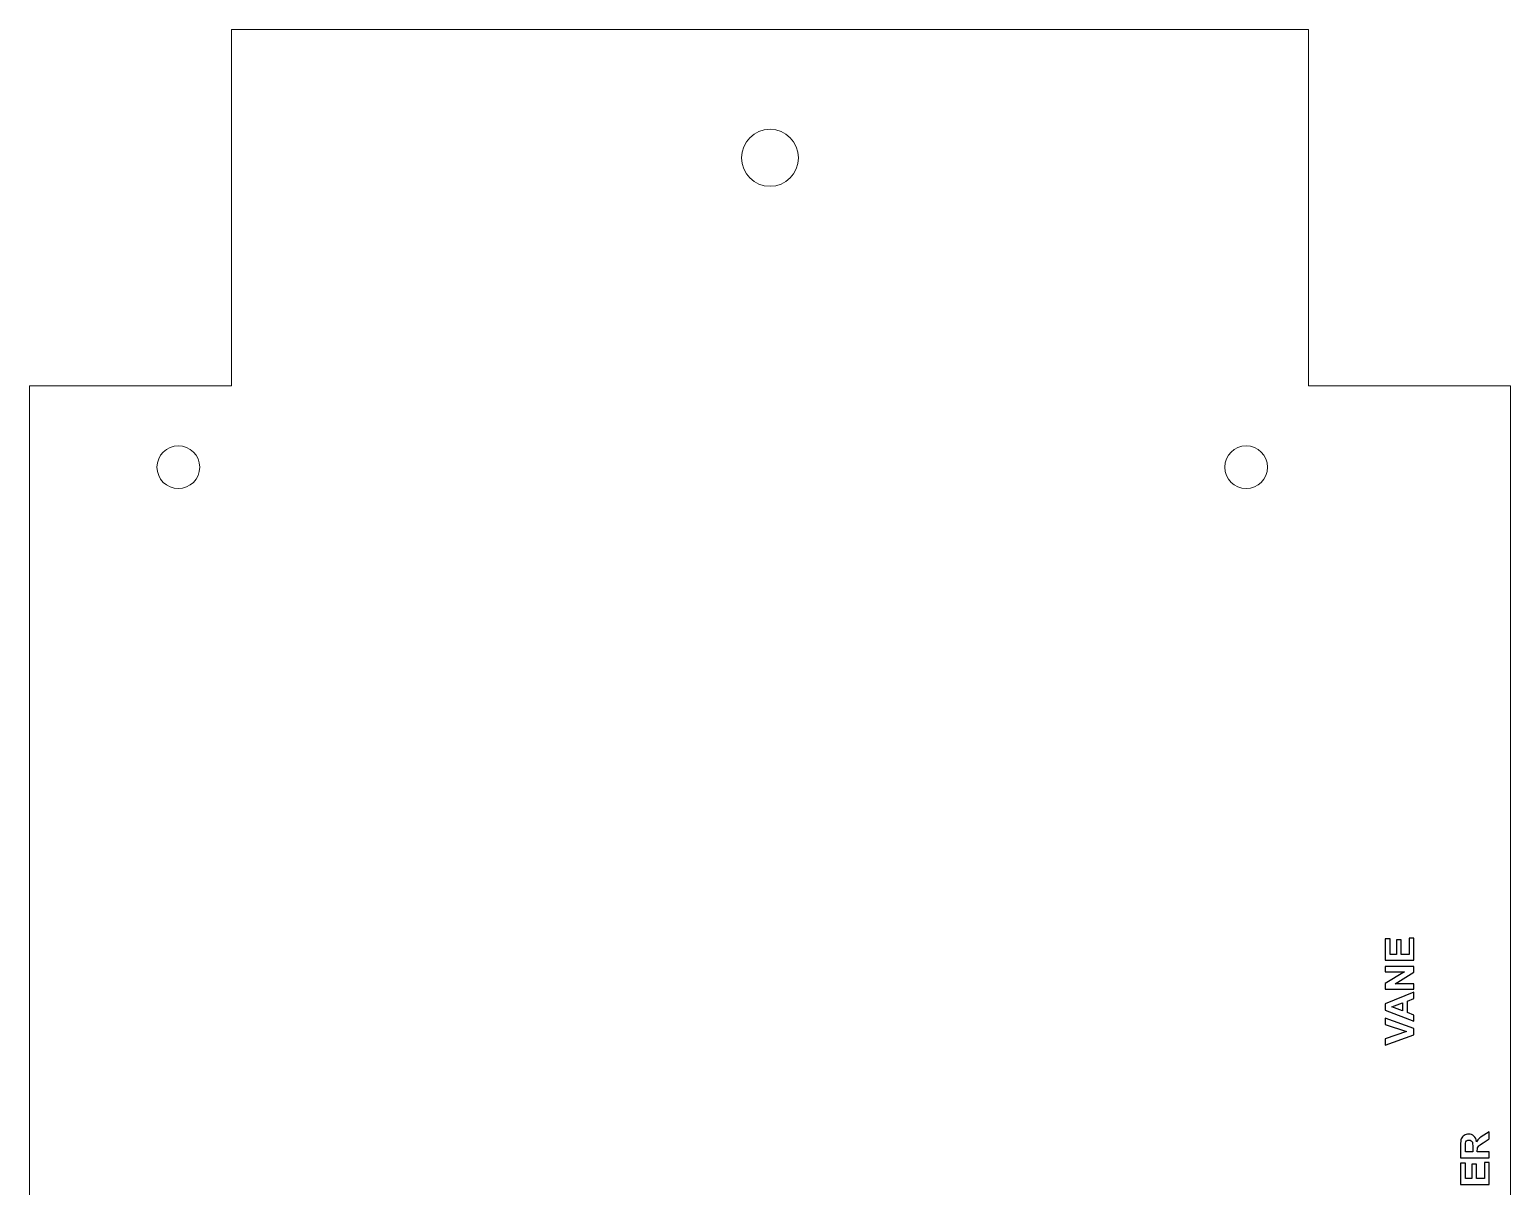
# Model space of a CAD drawing. Header units: millimetres. Extents: x -69 to 35, y -65 to 105.
# Drawn here: x -69.4 to 34.6, y 24.3 to 105.5 of the extents above; entities that cross this region are included whole.
import ezdxf

# ---------------------------------------------------------------- set-up
doc = ezdxf.new("R2010")
doc.units = ezdxf.units.MM
doc.header["$MEASUREMENT"] = 0
doc.layers.add('Layer 1', color=7, linetype='Continuous')

msp = doc.modelspace()

# ---------------------------------------------------------------- linework, layer by layer
at = {"layer": 'Layer 1', "color": 250, "lineweight": 20}
for centre, major_axis in [((-17.438, 96.4983), (0, 2)), ((-58.992, 74.7734), (0, 1.5)), ((16.0081, 74.7734), (0, 1.5))]:
    msp.add_ellipse(centre, major_axis=major_axis, ratio=1, dxfattribs=at)
msp.add_open_spline([(20.3802, 80.4983), (20.3802, 80.4983), (34.562, 80.4983), (34.562, 80.4983), (34.562, 80.4983), (34.562, 80.4983), (34.562, -39.5017), (34.562, -39.5017), (34.562, -39.5017), (34.562, -39.5017), (20.3802, -39.5017), (20.3802, -39.5017), (20.3802, -39.5017), (20.3802, -39.5017), (20.3802, -64.5017), (20.3802, -64.5017), (20.3802, -64.5017), (20.3802, -64.5017), (-55.2562, -64.5017), (-55.2562, -64.5017), (-55.2562, -64.5017), (-55.2562, -64.5017), (-55.2562, -39.5017), (-55.2562, -39.5017), (-55.2562, -39.5017), (-55.2562, -39.5017), (-69.438, -39.5017), (-69.438, -39.5017), (-69.438, -39.5017), (-69.438, -39.5017), (-69.438, 80.4983), (-69.438, 80.4983), (-69.438, 80.4983), (-69.438, 80.4983), (-55.2562, 80.4983), (-55.2562, 80.4983), (-55.2562, 80.4983), (-55.2562, 80.4983), (-55.2562, 105.4983), (-55.2562, 105.4983), (-55.2562, 105.4983), (-55.2562, 105.4983), (20.3802, 105.4983), (20.3802, 105.4983), (20.3802, 105.4983), (20.3802, 105.4983), (20.3802, 80.4983), (20.3802, 80.4983)], degree=3, knots=[0, 0, 0, 0, 0.07692308, 0.07692308, 0.07692308, 0.07692308, 0.15384615, 0.15384615, 0.15384615, 0.15384615, 0.23076923, 0.23076923, 0.23076923, 0.23076923, 0.30769231, 0.30769231, 0.30769231, 0.30769231, 0.38461538, 0.38461538, 0.38461538, 0.38461538, 0.46153846, 0.46153846, 0.46153846, 0.46153846, 0.53846154, 0.53846154, 0.53846154, 0.53846154, 0.61538462, 0.61538462, 0.61538462, 0.61538462, 0.69230769, 0.69230769, 0.69230769, 0.69230769, 0.76923077, 0.76923077, 0.76923077, 0.76923077, 0.84615385, 0.84615385, 0.84615385, 0.84615385, 1, 1, 1, 1], dxfattribs=at)
at = {"layer": 'Layer 1', "color": 250}
for points, knots in [([(27.7912, 40.1642), (27.7912, 40.1642), (25.7705, 40.1642), (25.7705, 40.1642), (25.7705, 40.1642), (25.7705, 40.1642), (25.7705, 41.66), (25.7705, 41.66), (25.7705, 41.66), (25.7705, 41.66), (26.112, 41.66), (26.112, 41.66), (26.112, 41.66), (26.112, 41.66), (26.112, 40.5734), (26.112, 40.5734), (26.112, 40.5734), (26.112, 40.5734), (26.5607, 40.5734), (26.5607, 40.5734), (26.5607, 40.5734), (26.5607, 40.5734), (26.5607, 41.5838), (26.5607, 41.5838), (26.5607, 41.5838), (26.5607, 41.5838), (26.9022, 41.5838), (26.9022, 41.5838), (26.9022, 41.5838), (26.9022, 41.5838), (26.9022, 40.5734), (26.9022, 40.5734), (26.9022, 40.5734), (26.9022, 40.5734), (27.4497, 40.5734), (27.4497, 40.5734), (27.4497, 40.5734), (27.4497, 40.5734), (27.4497, 41.6995), (27.4497, 41.6995), (27.4497, 41.6995), (27.4497, 41.6995), (27.7912, 41.6995), (27.7912, 41.6995), (27.7912, 41.6995), (27.7912, 41.6995), (27.7912, 40.1642), (27.7912, 40.1642)], [0, 0, 0, 0, 0.07692308, 0.07692308, 0.07692308, 0.07692308, 0.15384615, 0.15384615, 0.15384615, 0.15384615, 0.23076923, 0.23076923, 0.23076923, 0.23076923, 0.30769231, 0.30769231, 0.30769231, 0.30769231, 0.38461538, 0.38461538, 0.38461538, 0.38461538, 0.46153846, 0.46153846, 0.46153846, 0.46153846, 0.53846154, 0.53846154, 0.53846154, 0.53846154, 0.61538462, 0.61538462, 0.61538462, 0.61538462, 0.69230769, 0.69230769, 0.69230769, 0.69230769, 0.76923077, 0.76923077, 0.76923077, 0.76923077, 0.84615385, 0.84615385, 0.84615385, 0.84615385, 1, 1, 1, 1]), ([(27.7912, 38.1261), (27.7912, 38.1261), (25.7705, 38.1261), (25.7705, 38.1261), (25.7705, 38.1261), (25.7705, 38.1261), (25.7705, 38.5222), (25.7705, 38.5222), (25.7705, 38.5222), (25.7705, 38.5222), (27.1247, 39.3538), (27.1247, 39.3538), (27.1247, 39.3538), (27.1247, 39.3538), (25.7705, 39.3538), (25.7705, 39.3538), (25.7705, 39.3538), (25.7705, 39.3538), (25.7705, 39.732), (25.7705, 39.732), (25.7705, 39.732), (25.7705, 39.732), (27.7912, 39.732), (27.7912, 39.732), (27.7912, 39.732), (27.7912, 39.732), (27.7912, 39.3232), (27.7912, 39.3232), (27.7912, 39.3232), (27.7912, 39.3232), (26.4629, 38.5043), (26.4629, 38.5043), (26.4629, 38.5043), (26.4629, 38.5043), (27.7912, 38.5043), (27.7912, 38.5043), (27.7912, 38.5043), (27.7912, 38.5043), (27.7912, 38.1261), (27.7912, 38.1261)], [0, 0, 0, 0, 0.09090909, 0.09090909, 0.09090909, 0.09090909, 0.18181818, 0.18181818, 0.18181818, 0.18181818, 0.27272727, 0.27272727, 0.27272727, 0.27272727, 0.36363636, 0.36363636, 0.36363636, 0.36363636, 0.45454545, 0.45454545, 0.45454545, 0.45454545, 0.54545455, 0.54545455, 0.54545455, 0.54545455, 0.63636364, 0.63636364, 0.63636364, 0.63636364, 0.72727273, 0.72727273, 0.72727273, 0.72727273, 0.81818182, 0.81818182, 0.81818182, 0.81818182, 1, 1, 1, 1]), ([(27.7912, 37.9083), (27.7912, 37.9083), (27.7912, 37.4676), (27.7912, 37.4676), (27.7912, 37.4676), (27.7912, 37.4676), (27.3312, 37.2931), (27.3312, 37.2931), (27.3312, 37.2931), (27.3312, 37.2931), (27.3312, 36.4827), (27.3312, 36.4827), (27.3312, 36.4827), (27.3312, 36.4827), (27.7912, 36.3147), (27.7912, 36.3147), (27.7912, 36.3147), (27.7912, 36.3147), (27.7912, 35.882), (27.7912, 35.882), (27.7912, 35.882), (27.7912, 35.882), (25.7705, 36.6666), (25.7705, 36.6666), (25.7705, 36.6666), (25.7705, 36.6666), (25.7705, 37.0988), (25.7705, 37.0988), (25.7705, 37.0988), (25.7705, 37.0988), (27.7912, 37.9083), (27.7912, 37.9083)], [0, 0, 0, 0, 0.11111111, 0.11111111, 0.11111111, 0.11111111, 0.22222222, 0.22222222, 0.22222222, 0.22222222, 0.33333333, 0.33333333, 0.33333333, 0.33333333, 0.44444444, 0.44444444, 0.44444444, 0.44444444, 0.55555556, 0.55555556, 0.55555556, 0.55555556, 0.66666667, 0.66666667, 0.66666667, 0.66666667, 0.77777778, 0.77777778, 0.77777778, 0.77777778, 1, 1, 1, 1]), ([(26.9897, 37.1605), (26.9897, 37.1605), (26.2418, 36.8796), (26.2418, 36.8796), (26.2418, 36.8796), (26.2418, 36.8796), (26.9897, 36.6068), (26.9897, 36.6068), (26.9897, 36.6068), (26.9897, 36.6068), (26.9897, 37.1605), (26.9897, 37.1605)], [0, 0, 0, 0, 0.25, 0.25, 0.25, 0.25, 0.5, 0.5, 0.5, 0.5, 1, 1, 1, 1]), ([(27.7912, 34.9319), (27.7912, 34.9319), (25.7705, 34.2089), (25.7705, 34.2089), (25.7705, 34.2089), (25.7705, 34.2089), (25.7705, 34.651), (25.7705, 34.651), (25.7705, 34.651), (25.7705, 34.651), (27.2663, 35.1642), (27.2663, 35.1642), (27.2663, 35.1642), (27.2663, 35.1642), (25.7705, 35.6567), (25.7705, 35.6567), (25.7705, 35.6567), (25.7705, 35.6567), (25.7705, 36.0913), (25.7705, 36.0913), (25.7705, 36.0913), (25.7705, 36.0913), (27.7912, 35.3726), (27.7912, 35.3726), (27.7912, 35.3726), (27.7912, 35.3726), (27.7912, 34.9319), (27.7912, 34.9319)], [0, 0, 0, 0, 0.125, 0.125, 0.125, 0.125, 0.25, 0.25, 0.25, 0.25, 0.375, 0.375, 0.375, 0.375, 0.5, 0.5, 0.5, 0.5, 0.625, 0.625, 0.625, 0.625, 0.75, 0.75, 0.75, 0.75, 1, 1, 1, 1]), ([(33.0828, 26.2991), (33.0828, 26.2991), (31.0621, 26.2991), (31.0621, 26.2991), (31.0621, 26.2991), (31.0621, 26.2991), (31.0621, 27.1585), (31.0621, 27.1585), (31.0621, 27.1585), (31.0621, 27.3744), (31.0804, 27.5315), (31.1167, 27.6293), (31.1167, 27.6293), (31.1529, 27.7276), (31.2173, 27.8057), (31.31, 27.8645), (31.31, 27.8645), (31.4031, 27.9233), (31.509, 27.9529), (31.6284, 27.9529), (31.6284, 27.9529), (31.7804, 27.9529), (31.9055, 27.9087), (32.0042, 27.8198), (32.0042, 27.8198), (32.103, 27.7309), (32.1651, 27.5983), (32.191, 27.4214), (32.191, 27.4214), (32.2423, 27.5094), (32.2987, 27.5818), (32.3603, 27.6387), (32.3603, 27.6387), (32.4219, 27.6961), (32.5315, 27.7732), (32.6886, 27.8701), (32.6886, 27.8701), (32.6886, 27.8701), (33.0828, 28.1166), (33.0828, 28.1166), (33.0828, 28.1166), (33.0828, 28.1166), (33.0828, 27.6288), (33.0828, 27.6288), (33.0828, 27.6288), (33.0828, 27.6288), (32.6416, 27.3363), (32.6416, 27.3363), (32.6416, 27.3363), (32.485, 27.2314), (32.3862, 27.1594), (32.3457, 27.1204), (32.3457, 27.1204), (32.3048, 27.0818), (32.2766, 27.0409), (32.2615, 26.9976), (32.2615, 26.9976), (32.2465, 26.9539), (32.239, 26.8852), (32.239, 26.7911), (32.239, 26.7911), (32.239, 26.7911), (32.239, 26.7083), (32.239, 26.7083), (32.239, 26.7083), (32.239, 26.7083), (33.0828, 26.7083), (33.0828, 26.7083), (33.0828, 26.7083), (33.0828, 26.7083), (33.0828, 26.2991), (33.0828, 26.2991)], [0, 0, 0, 0, 0.05263158, 0.05263158, 0.05263158, 0.05263158, 0.10526316, 0.10526316, 0.10526316, 0.10526316, 0.15789474, 0.15789474, 0.15789474, 0.15789474, 0.21052632, 0.21052632, 0.21052632, 0.21052632, 0.26315789, 0.26315789, 0.26315789, 0.26315789, 0.31578947, 0.31578947, 0.31578947, 0.31578947, 0.36842105, 0.36842105, 0.36842105, 0.36842105, 0.42105263, 0.42105263, 0.42105263, 0.42105263, 0.47368421, 0.47368421, 0.47368421, 0.47368421, 0.52631579, 0.52631579, 0.52631579, 0.52631579, 0.57894737, 0.57894737, 0.57894737, 0.57894737, 0.63157895, 0.63157895, 0.63157895, 0.63157895, 0.68421053, 0.68421053, 0.68421053, 0.68421053, 0.73684211, 0.73684211, 0.73684211, 0.73684211, 0.78947368, 0.78947368, 0.78947368, 0.78947368, 0.84210526, 0.84210526, 0.84210526, 0.84210526, 0.89473684, 0.89473684, 0.89473684, 0.89473684, 1, 1, 1, 1]), ([(31.9172, 26.7083), (31.9172, 26.7083), (31.9172, 27.0103), (31.9172, 27.0103), (31.9172, 27.0103), (31.9172, 27.206), (31.9088, 27.3278), (31.8923, 27.3767), (31.8923, 27.3767), (31.8758, 27.4252), (31.8471, 27.4637), (31.8067, 27.491), (31.8067, 27.491), (31.7662, 27.5188), (31.7154, 27.5324), (31.6548, 27.5324), (31.6548, 27.5324), (31.5866, 27.5324), (31.532, 27.5141), (31.4897, 27.4779), (31.4897, 27.4779), (31.4478, 27.4416), (31.4215, 27.3904), (31.4106, 27.3245), (31.4106, 27.3245), (31.4059, 27.2911), (31.4036, 27.1919), (31.4036, 27.0268), (31.4036, 27.0268), (31.4036, 27.0268), (31.4036, 26.7083), (31.4036, 26.7083), (31.4036, 26.7083), (31.4036, 26.7083), (31.9172, 26.7083), (31.9172, 26.7083)], [0, 0, 0, 0, 0.1, 0.1, 0.1, 0.1, 0.2, 0.2, 0.2, 0.2, 0.3, 0.3, 0.3, 0.3, 0.4, 0.4, 0.4, 0.4, 0.5, 0.5, 0.5, 0.5, 0.6, 0.6, 0.6, 0.6, 0.7, 0.7, 0.7, 0.7, 0.8, 0.8, 0.8, 0.8, 1, 1, 1, 1]), ([(33.0828, 24.4167), (33.0828, 24.4167), (31.0621, 24.4167), (31.0621, 24.4167), (31.0621, 24.4167), (31.0621, 24.4167), (31.0621, 25.9125), (31.0621, 25.9125), (31.0621, 25.9125), (31.0621, 25.9125), (31.4036, 25.9125), (31.4036, 25.9125), (31.4036, 25.9125), (31.4036, 25.9125), (31.4036, 24.8259), (31.4036, 24.8259), (31.4036, 24.8259), (31.4036, 24.8259), (31.8523, 24.8259), (31.8523, 24.8259), (31.8523, 24.8259), (31.8523, 24.8259), (31.8523, 25.8363), (31.8523, 25.8363), (31.8523, 25.8363), (31.8523, 25.8363), (32.1938, 25.8363), (32.1938, 25.8363), (32.1938, 25.8363), (32.1938, 25.8363), (32.1938, 24.8259), (32.1938, 24.8259), (32.1938, 24.8259), (32.1938, 24.8259), (32.7413, 24.8259), (32.7413, 24.8259), (32.7413, 24.8259), (32.7413, 24.8259), (32.7413, 25.952), (32.7413, 25.952), (32.7413, 25.952), (32.7413, 25.952), (33.0828, 25.952), (33.0828, 25.952), (33.0828, 25.952), (33.0828, 25.952), (33.0828, 24.4167), (33.0828, 24.4167)], [0, 0, 0, 0, 0.07692308, 0.07692308, 0.07692308, 0.07692308, 0.15384615, 0.15384615, 0.15384615, 0.15384615, 0.23076923, 0.23076923, 0.23076923, 0.23076923, 0.30769231, 0.30769231, 0.30769231, 0.30769231, 0.38461538, 0.38461538, 0.38461538, 0.38461538, 0.46153846, 0.46153846, 0.46153846, 0.46153846, 0.53846154, 0.53846154, 0.53846154, 0.53846154, 0.61538462, 0.61538462, 0.61538462, 0.61538462, 0.69230769, 0.69230769, 0.69230769, 0.69230769, 0.76923077, 0.76923077, 0.76923077, 0.76923077, 0.84615385, 0.84615385, 0.84615385, 0.84615385, 1, 1, 1, 1])]:
    msp.add_open_spline(points, degree=3, knots=knots, dxfattribs=at)

doc.saveas('drawing.dxf')
